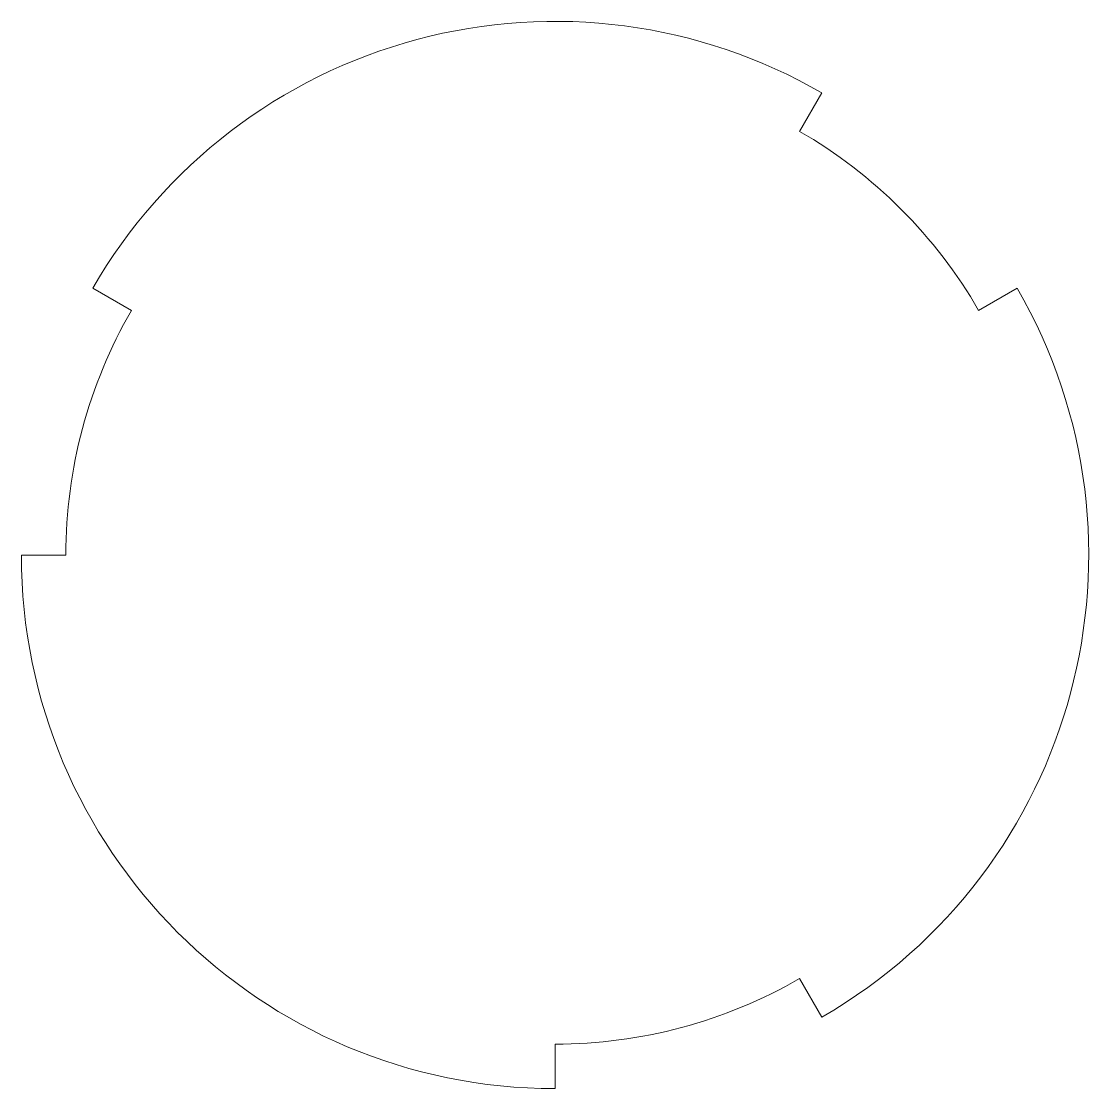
# Model space of a CAD drawing. Header units: millimetres. Extents: x -6 to 6, y -6 to 6.
import ezdxf

# ---------------------------------------------------------------- set-up
doc = ezdxf.new("R2010")
doc.units = ezdxf.units.MM
doc.layers.add('CuttingLines_0p003mm', color=5, linetype='CONTINUOUS', lineweight=0, true_color=0x0000ff)

msp = doc.modelspace()

# ---------------------------------------------------------------- linework, layer by layer
at = {"layer": 'CuttingLines_0p003mm'}
for p, q in [((2.75, 4.763), (3, 5.196)), ((-4.763, 2.75), (-5.196, 3)), ((4.763, 2.75), (5.196, 3)), ((-5.5, 0), (-6, 0)), ((2.75, -4.763), (3, -5.196)), ((0, -5.5), (0, -6))]:
    msp.add_line(p, q, dxfattribs=at)
for radius, start, end in [(6, 60, 150), (5.5, 30, 60), (6, 300, 30), (5.5, 150, 180), (6, 180, 270), (5.5, 270, 300)]:
    msp.add_arc((0, 0), radius, start, end, dxfattribs=at)

doc.saveas('drawing.dxf')
